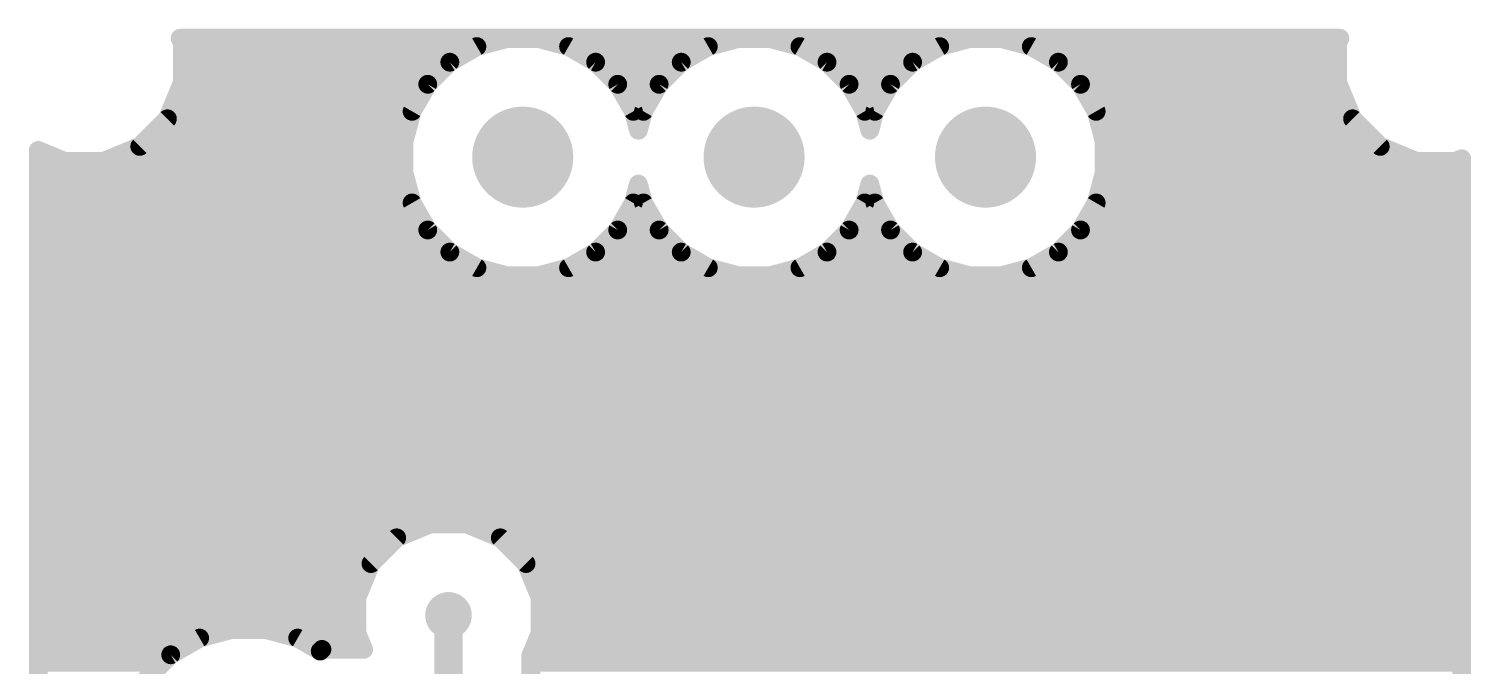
# Model space of a CAD drawing. Extents: x 0 to 141, y 0 to 150.
# Drawn here: x 55.7 to 86.87, y 50.72 to 64.5 of the extents above; entities that cross this region are included whole.
import ezdxf

# ---------------------------------------------------------------- set-up
doc = ezdxf.new("R2010")
doc.units = 0
for name, color, linetype in [('16', 175, 'CONTINUOUS'), ('17', 82, 'CONTINUOUS'), ('18', 82, 'CONTINUOUS')]:
    doc.layers.add(name, color=color, linetype=linetype)

# ---------------------------------------------------------------- blocks, each defined once
blk = doc.blocks.new('ROUNDP')
at = {"const_width": 0.5}
blk.add_lwpolyline([(0, -0.25, 1), (0, 0.25, 1), (0, -0.25)], format="xyb", dxfattribs=at)
blk = doc.blocks.new('ROUNDV')
at = {"const_width": 0.5}
blk.add_lwpolyline([(0, -0.25, 1), (0, 0.25, 1), (0, -0.25)], format="xyb", dxfattribs=at)

msp = doc.modelspace()

# ---------------------------------------------------------------- linework, layer by layer
at = {"layer": '16'}
for points, const_width in [([(59.0192, 64.1763), (58.971, 64.2928)], 0.4064), ([(58.971, 64.2928), (84.031, 64.2928)], 0.4064), ([(59.0048, 64.2112), (65.7519, 64.2112)], 0.4064), ([(59.0192, 63.3317), (59.0192, 64.1763)], 0.4064), ([(65.3838, 64.1126), (64.7988, 63.7748)], 0.4064), ([(66.0363, 64.2874), (65.3838, 64.1126)], 0.4064), ([(66.7117, 64.2874), (66.0363, 64.2874)], 0.4064), ([(67.3642, 64.1126), (66.7117, 64.2874)], 0.4064), ([(66.9961, 64.2112), (70.7519, 64.2112)], 0.4064), ([(67.9492, 63.7748), (67.3642, 64.1126)], 0.4064), ([(70.3838, 64.1126), (69.7988, 63.7748)], 0.4064), ([(71.0363, 64.2874), (70.3838, 64.1126)], 0.4064), ([(71.7117, 64.2874), (71.0363, 64.2874)], 0.4064), ([(72.3642, 64.1126), (71.7117, 64.2874)], 0.4064), ([(71.9961, 64.2112), (75.7519, 64.2112)], 0.4064), ([(72.9492, 63.7748), (72.3642, 64.1126)], 0.4064), ([(75.3838, 64.1126), (74.7988, 63.7748)], 0.4064), ([(76.0363, 64.2874), (75.3838, 64.1126)], 0.4064), ([(76.7117, 64.2874), (76.0363, 64.2874)], 0.4064), ([(77.3642, 64.1126), (76.7117, 64.2874)], 0.4064), ([(76.9961, 64.2112), (83.9972, 64.2112)], 0.4064), ([(77.9492, 63.7748), (77.3642, 64.1126)], 0.4064), ([(84.031, 64.2928), (83.9828, 64.1763)], 0.4064), ([(83.9828, 64.1763), (83.9828, 63.3317)], 0.4064), ([(59.0192, 63.8048), (64.8507, 63.8048)], 0.4064), ([(64.7988, 63.7748), (64.3212, 63.2972)], 0.4064), ([(67.8973, 63.8048), (69.8507, 63.8048)], 0.4064), ([(68.4268, 63.2972), (67.9492, 63.7748)], 0.4064), ([(69.7988, 63.7748), (69.3212, 63.2972)], 0.4064), ([(72.8973, 63.8048), (74.8507, 63.8048)], 0.4064), ([(73.4268, 63.2972), (72.9492, 63.7748)], 0.4064), ([(74.7988, 63.7748), (74.3212, 63.2972)], 0.4064), ([(77.8973, 63.8048), (83.9828, 63.8048)], 0.4064), ([(78.4268, 63.2972), (77.9492, 63.7748)], 0.4064), ([(59.0192, 63.3984), (64.4224, 63.3984)], 0.4064), ([(68.3256, 63.3984), (69.4224, 63.3984)], 0.4064), ([(73.3256, 63.3984), (74.4224, 63.3984)], 0.4064), ([(78.3256, 63.3984), (83.9828, 63.3984)], 0.4064), ([(58.696, 62.5513), (59.0192, 63.3317)], 0.4064), ([(64.3212, 63.2972), (63.9834, 62.7122)], 0.4064), ([(68.7646, 62.7122), (68.4268, 63.2972)], 0.4064), ([(69.3212, 63.2972), (68.9834, 62.7122)], 0.4064), ([(73.7646, 62.7122), (73.4268, 63.2972)], 0.4064), ([(74.3212, 63.2972), (73.9834, 62.7122)], 0.4064), ([(78.7646, 62.7122), (78.4268, 63.2972)], 0.4064), ([(83.9828, 63.3317), (84.306, 62.5513)], 0.4064), ([(58.8785, 62.992), (64.145, 62.992)], 0.4064), ([(68.603, 62.992), (69.145, 62.992)], 0.4064), ([(73.603, 62.992), (74.145, 62.992)], 0.4064), ([(78.603, 62.992), (84.1235, 62.992)], 0.4064), ([(58.0987, 61.954), (58.696, 62.5513)], 0.4064), ([(58.7102, 62.5856), (63.9495, 62.5856)], 0.4064), ([(63.9834, 62.7122), (63.8086, 62.0597)], 0.4064), ([(68.874, 62.3038), (68.7646, 62.7122)], 0.4064), ([(68.7985, 62.5856), (68.9495, 62.5856)], 0.4064), ([(68.9834, 62.7122), (68.874, 62.3038)], 0.4064), ([(73.874, 62.3038), (73.7646, 62.7122)], 0.4064), ([(73.7985, 62.5856), (73.9495, 62.5856)], 0.4064), ([(73.9834, 62.7122), (73.874, 62.3038)], 0.4064), ([(78.9394, 62.0597), (78.7646, 62.7122)], 0.4064), ([(78.7985, 62.5856), (84.2918, 62.5856)], 0.4064), ([(84.306, 62.5513), (84.9033, 61.954)], 0.4064), ([(58.3239, 62.1792), (63.8406, 62.1792)], 0.4064), ([(78.9074, 62.1792), (84.6781, 62.1792)], 0.4064), ([(55.9052, 26.3002), (55.9052, 61.8663)], 0.4064), ([(55.9052, 61.8663), (56.4737, 61.6308)], 0.4064), ([(57.3183, 61.6308), (58.0987, 61.954)], 0.4064), ([(63.8086, 62.0597), (63.8086, 61.3843)], 0.4064), ([(78.9394, 61.3843), (78.9394, 62.0597)], 0.4064), ([(84.9033, 61.954), (85.6837, 61.6308)], 0.4064), ([(55.9052, 61.7728), (56.1308, 61.7728)], 0.4064), ([(56.4737, 61.6308), (57.3183, 61.6308)], 0.4064), ([(57.6611, 61.7728), (63.8086, 61.7728)], 0.4064), ([(78.9394, 61.7728), (85.3408, 61.7728)], 0.4064), ([(85.6837, 61.6308), (86.5283, 61.6308)], 0.4064), ([(86.5283, 61.6308), (86.6648, 61.6873)], 0.4064), ([(86.6648, 61.6873), (86.6648, 18.7255)], 0.4064), ([(55.9052, 61.3664), (63.8134, 61.3664)], 0.4064), ([(63.8086, 61.3843), (63.9834, 60.7318)], 0.4064), ([(78.7646, 60.7318), (78.9394, 61.3843)], 0.4064), ([(78.9346, 61.3664), (86.6648, 61.3664)], 0.4064), ([(55.9052, 60.96), (63.9223, 60.96)], 0.4064), ([(68.7646, 60.7318), (68.874, 61.1402)], 0.4064), ([(68.8257, 60.96), (68.9223, 60.96)], 0.4064), ([(68.874, 61.1402), (68.9834, 60.7318)], 0.4064), ([(73.7646, 60.7318), (73.874, 61.1402)], 0.4064), ([(73.8257, 60.96), (73.9223, 60.96)], 0.4064), ([(73.874, 61.1402), (73.9834, 60.7318)], 0.4064), ([(78.8257, 60.96), (86.6648, 60.96)], 0.4064), ([(63.9834, 60.7318), (64.3212, 60.1468)], 0.4064), ([(68.4268, 60.1468), (68.7646, 60.7318)], 0.4064), ([(68.9834, 60.7318), (69.3212, 60.1468)], 0.4064), ([(73.4268, 60.1468), (73.7646, 60.7318)], 0.4064), ([(73.9834, 60.7318), (74.3212, 60.1468)], 0.4064), ([(78.4268, 60.1468), (78.7646, 60.7318)], 0.4064), ([(55.9052, 60.5536), (64.0863, 60.5536)], 0.4064), ([(68.6617, 60.5536), (69.0863, 60.5536)], 0.4064), ([(73.6617, 60.5536), (74.0863, 60.5536)], 0.4064), ([(78.6617, 60.5536), (86.6648, 60.5536)], 0.4064), ([(55.9052, 60.1472), (64.3209, 60.1472)], 0.4064), ([(64.3212, 60.1468), (64.7988, 59.6692)], 0.4064), ([(67.9492, 59.6692), (68.4268, 60.1468)], 0.4064), ([(68.4271, 60.1472), (69.3209, 60.1472)], 0.4064), ([(69.3212, 60.1468), (69.7988, 59.6692)], 0.4064), ([(72.9492, 59.6692), (73.4268, 60.1468)], 0.4064), ([(73.4271, 60.1472), (74.3209, 60.1472)], 0.4064), ([(74.3212, 60.1468), (74.7988, 59.6692)], 0.4064), ([(77.9492, 59.6692), (78.4268, 60.1468)], 0.4064), ([(78.4271, 60.1472), (86.6648, 60.1472)], 0.4064), ([(55.9052, 59.7408), (64.7272, 59.7408)], 0.4064), ([(64.7988, 59.6692), (65.3838, 59.3314)], 0.4064), ([(67.3642, 59.3314), (67.9492, 59.6692)], 0.4064), ([(68.0208, 59.7408), (69.7272, 59.7408)], 0.4064), ([(69.7988, 59.6692), (70.3838, 59.3314)], 0.4064), ([(72.3642, 59.3314), (72.9492, 59.6692)], 0.4064), ([(73.0208, 59.7408), (74.7272, 59.7408)], 0.4064), ([(74.7988, 59.6692), (75.3838, 59.3314)], 0.4064), ([(77.3642, 59.3314), (77.9492, 59.6692)], 0.4064), ([(78.0208, 59.7408), (86.6648, 59.7408)], 0.4064), ([(55.9052, 59.3344), (65.3786, 59.3344)], 0.4064), ([(65.3838, 59.3314), (66.0363, 59.1566)], 0.4064), ([(66.7117, 59.1566), (67.3642, 59.3314)], 0.4064), ([(67.3694, 59.3344), (70.3786, 59.3344)], 0.4064), ([(70.3838, 59.3314), (71.0363, 59.1566)], 0.4064), ([(71.7117, 59.1566), (72.3642, 59.3314)], 0.4064), ([(72.3694, 59.3344), (75.3786, 59.3344)], 0.4064), ([(75.3838, 59.3314), (76.0363, 59.1566)], 0.4064), ([(76.7117, 59.1566), (77.3642, 59.3314)], 0.4064), ([(77.3694, 59.3344), (86.6648, 59.3344)], 0.4064), ([(66.0363, 59.1566), (66.7117, 59.1566)], 0.4064), ([(71.0363, 59.1566), (71.7117, 59.1566)], 0.4064), ([(76.0363, 59.1566), (76.7117, 59.1566)], 0.4064), ([(55.9052, 58.928), (86.6648, 58.928)], 0.4064), ([(55.9052, 58.5216), (86.6648, 58.5216)], 0.4064), ([(55.9052, 58.1152), (86.6648, 58.1152)], 0.4064), ([(55.9052, 57.7088), (86.6648, 57.7088)], 0.4064), ([(55.9052, 57.3024), (86.6648, 57.3024)], 0.4064), ([(55.9052, 56.896), (86.6648, 56.896)], 0.4064), ([(55.9052, 56.4896), (86.6648, 56.4896)], 0.4064), ([(55.9052, 56.0832), (86.6648, 56.0832)], 0.4064), ([(55.9052, 55.6768), (86.6648, 55.6768)], 0.4064), ([(55.9052, 55.2704), (86.6648, 55.2704)], 0.4064), ([(55.9052, 54.864), (86.6648, 54.864)], 0.4064), ([(55.9052, 54.4576), (86.6648, 54.4576)], 0.4064), ([(55.9052, 54.0512), (86.6648, 54.0512)], 0.4064), ([(64.3769, 53.7924), (63.6505, 53.4915)], 0.4064), ([(65.1631, 53.7924), (64.3769, 53.7924)], 0.4064), ([(65.8895, 53.4915), (65.1631, 53.7924)], 0.4064), ([(55.9052, 53.6448), (64.0205, 53.6448)], 0.4064), ([(63.6505, 53.4915), (63.0945, 52.9355)], 0.4064), ([(65.5195, 53.6448), (86.6648, 53.6448)], 0.4064), ([(66.4455, 52.9355), (65.8895, 53.4915)], 0.4064), ([(55.9052, 53.2384), (63.3974, 53.2384)], 0.4064), ([(66.1426, 53.2384), (86.6648, 53.2384)], 0.4064), ([(55.9052, 52.832), (63.0516, 52.832)], 0.4064), ([(63.0945, 52.9355), (62.7936, 52.2091)], 0.4064), ([(66.7464, 52.2091), (66.4455, 52.9355)], 0.4064), ([(66.4884, 52.832), (86.6648, 52.832)], 0.4064), ([(55.9052, 52.4256), (62.8833, 52.4256)], 0.4064), ([(62.7936, 52.2091), (62.7936, 51.4229)], 0.4064), ([(66.6567, 52.4256), (86.6648, 52.4256)], 0.4064), ([(66.7464, 51.4229), (66.7464, 52.2091)], 0.4064), ([(55.9052, 52.0192), (62.7936, 52.0192)], 0.4064), ([(64.77, 45.72), (64.77, 51.816)], 0.6096), ([(66.7464, 52.0192), (86.6648, 52.0192)], 0.4064), ([(55.9052, 51.6128), (62.7936, 51.6128)], 0.4064), ([(66.7464, 51.6128), (86.6648, 51.6128)], 0.4064), ([(59.3932, 51.3243), (58.7676, 50.9631)], 0.4064), ([(60.0908, 51.5112), (59.3932, 51.3243)], 0.4064), ([(60.8132, 51.5112), (60.0908, 51.5112)], 0.4064), ([(61.5108, 51.3243), (60.8132, 51.5112)], 0.4064), ([(61.9981, 51.0429), (61.5108, 51.3243)], 0.4064), ([(62.7936, 51.4229), (62.9359, 51.0794)], 0.4064), ([(66.548, 50.9439), (66.7464, 51.4229)], 0.4064), ([(55.9052, 51.2064), (59.189, 51.2064)], 0.4064), ([(58.7676, 50.9631), (56.7329, 48.9284)], 0.4064), ([(61.715, 51.2064), (62.8833, 51.2064)], 0.4064), ([(62.0346, 51.0794), (61.9981, 51.0429)], 0.4064), ([(62.9359, 51.0794), (62.0346, 51.0794)], 0.4064), ([(66.548, 46.5921), (66.548, 50.9439)], 0.4064), ([(66.6567, 51.2064), (86.6648, 51.2064)], 0.4064), ([(55.9052, 50.8), (58.6045, 50.8)], 0.4064), ([(66.548, 50.8), (86.6648, 50.8)], 0.4064)]:
    msp.add_lwpolyline(points, dxfattribs=dict(at, const_width=const_width))
for points, const_width in [([(59.0648, 64.3317, 1), (58.8771, 64.2539)], 0.2032), ([(58.971, 64.3944, 1), (58.971, 64.1912)], 0.2032), ([(59.0048, 64.3128, 1), (59.0048, 64.1096)], 0.2032), ([(59.1208, 64.1763, 1), (58.9176, 64.1763)], 0.2032), ([(58.9253, 64.1375, 1), (59.1131, 64.2152)], 0.2032), ([(65.3575, 64.2107, 1), (65.4101, 64.0144)], 0.2032), ([(65.4346, 64.0246, 1), (65.333, 64.2006)], 0.2032), ([(65.7519, 64.1096, 1), (65.7519, 64.3128)], 0.2032), ([(66.0363, 64.389, 1), (66.0363, 64.1858)], 0.2032), ([(66.0626, 64.1893, 1), (66.01, 64.3855)], 0.2032), ([(66.738, 64.3855, 1), (66.6854, 64.1893)], 0.2032), ([(66.7117, 64.1858, 1), (66.7117, 64.389)], 0.2032), ([(66.9961, 64.3128, 1), (66.9961, 64.1096)], 0.2032), ([(67.415, 64.2006, 1), (67.3134, 64.0246)], 0.2032), ([(67.3379, 64.0144, 1), (67.3905, 64.2107)], 0.2032), ([(70.3575, 64.2107, 1), (70.4101, 64.0144)], 0.2032), ([(70.4346, 64.0246, 1), (70.333, 64.2006)], 0.2032), ([(70.7519, 64.1096, 1), (70.7519, 64.3128)], 0.2032), ([(71.0363, 64.389, 1), (71.0363, 64.1858)], 0.2032), ([(71.0626, 64.1893, 1), (71.01, 64.3855)], 0.2032), ([(71.738, 64.3855, 1), (71.6854, 64.1893)], 0.2032), ([(71.7117, 64.1858, 1), (71.7117, 64.389)], 0.2032), ([(71.9961, 64.3128, 1), (71.9961, 64.1096)], 0.2032), ([(72.415, 64.2006, 1), (72.3134, 64.0246)], 0.2032), ([(72.3379, 64.0144, 1), (72.3905, 64.2107)], 0.2032), ([(75.3575, 64.2107, 1), (75.4101, 64.0144)], 0.2032), ([(75.4346, 64.0246, 1), (75.333, 64.2006)], 0.2032), ([(75.7519, 64.1096, 1), (75.7519, 64.3128)], 0.2032), ([(76.0363, 64.389, 1), (76.0363, 64.1858)], 0.2032), ([(76.0626, 64.1893, 1), (76.01, 64.3855)], 0.2032), ([(76.738, 64.3855, 1), (76.6854, 64.1893)], 0.2032), ([(76.7117, 64.1858, 1), (76.7117, 64.389)], 0.2032), ([(76.9961, 64.3128, 1), (76.9961, 64.1096)], 0.2032), ([(77.415, 64.2006, 1), (77.3134, 64.0246)], 0.2032), ([(77.3379, 64.0144, 1), (77.3905, 64.2107)], 0.2032), ([(84.0844, 64.1763, 1), (83.8812, 64.1763)], 0.2032), ([(83.8889, 64.2152, 1), (84.0767, 64.1375)], 0.2032), ([(84.1249, 64.2539, 1), (83.9372, 64.3317)], 0.2032), ([(83.9972, 64.1096, 1), (83.9972, 64.3128)], 0.2032), ([(84.031, 64.1912, 1), (84.031, 64.3944)], 0.2032), ([(59.0192, 63.9064, 1), (59.0192, 63.7032)], 0.2032), ([(64.748, 63.8628, 1), (64.8496, 63.6868)], 0.2032), ([(64.8706, 63.703, 1), (64.727, 63.8467)], 0.2032), ([(64.8507, 63.7032, 1), (64.8507, 63.9064)], 0.2032), ([(67.8973, 63.9064, 1), (67.8973, 63.7032)], 0.2032), ([(68.021, 63.8467, 1), (67.8773, 63.703)], 0.2032), ([(67.8984, 63.6868, 1), (68, 63.8628)], 0.2032), ([(69.748, 63.8628, 1), (69.8496, 63.6868)], 0.2032), ([(69.8706, 63.703, 1), (69.727, 63.8467)], 0.2032), ([(69.8507, 63.7032, 1), (69.8507, 63.9064)], 0.2032), ([(72.8973, 63.9064, 1), (72.8973, 63.7032)], 0.2032), ([(73.021, 63.8467, 1), (72.8773, 63.703)], 0.2032), ([(72.8984, 63.6868, 1), (73, 63.8628)], 0.2032), ([(74.748, 63.8628, 1), (74.8496, 63.6868)], 0.2032), ([(74.8706, 63.703, 1), (74.727, 63.8467)], 0.2032), ([(74.8507, 63.7032, 1), (74.8507, 63.9064)], 0.2032), ([(77.8973, 63.9064, 1), (77.8973, 63.7032)], 0.2032), ([(78.021, 63.8467, 1), (77.8773, 63.703)], 0.2032), ([(77.8984, 63.6868, 1), (78, 63.8628)], 0.2032), ([(83.9828, 63.7032, 1), (83.9828, 63.9064)], 0.2032), ([(59.0192, 63.5, 1), (59.0192, 63.2968)], 0.2032), ([(64.4224, 63.2968, 1), (64.4224, 63.5)], 0.2032), ([(68.3256, 63.5, 1), (68.3256, 63.2968)], 0.2032), ([(69.4224, 63.2968, 1), (69.4224, 63.5)], 0.2032), ([(73.3256, 63.5, 1), (73.3256, 63.2968)], 0.2032), ([(74.4224, 63.2968, 1), (74.4224, 63.5)], 0.2032), ([(78.3256, 63.5, 1), (78.3256, 63.2968)], 0.2032), ([(83.9828, 63.2968, 1), (83.9828, 63.5)], 0.2032), ([(58.9176, 63.3317, 1), (59.1208, 63.3317)], 0.2032), ([(59.1131, 63.2928, 1), (58.9253, 63.3705)], 0.2032), ([(64.2493, 63.369, 1), (64.393, 63.2253)], 0.2032), ([(64.4092, 63.2464, 1), (64.2332, 63.348)], 0.2032), ([(68.5148, 63.348, 1), (68.3388, 63.2464)], 0.2032), ([(68.355, 63.2253, 1), (68.4987, 63.369)], 0.2032), ([(69.2493, 63.369, 1), (69.393, 63.2253)], 0.2032), ([(69.4092, 63.2464, 1), (69.2332, 63.348)], 0.2032), ([(73.5148, 63.348, 1), (73.3388, 63.2464)], 0.2032), ([(73.355, 63.2253, 1), (73.4987, 63.369)], 0.2032), ([(74.2493, 63.369, 1), (74.393, 63.2253)], 0.2032), ([(74.4092, 63.2464, 1), (74.2332, 63.348)], 0.2032), ([(78.5148, 63.348, 1), (78.3388, 63.2464)], 0.2032), ([(78.355, 63.2253, 1), (78.4987, 63.369)], 0.2032), ([(84.0767, 63.3705, 1), (83.8889, 63.2928)], 0.2032), ([(83.8812, 63.3317, 1), (84.0844, 63.3317)], 0.2032), ([(58.8785, 63.0936, 1), (58.8785, 62.8904)], 0.2032), ([(64.145, 62.8904, 1), (64.145, 63.0936)], 0.2032), ([(68.603, 63.0936, 1), (68.603, 62.8904)], 0.2032), ([(69.145, 62.8904, 1), (69.145, 63.0936)], 0.2032), ([(73.603, 63.0936, 1), (73.603, 62.8904)], 0.2032), ([(74.145, 62.8904, 1), (74.145, 63.0936)], 0.2032), ([(78.603, 63.0936, 1), (78.603, 62.8904)], 0.2032), ([(84.1235, 62.8904, 1), (84.1235, 63.0936)], 0.2032), ([(58.6021, 62.5902, 1), (58.7898, 62.5124)], 0.2032), ([(58.7102, 62.6872, 1), (58.7102, 62.484)], 0.2032), ([(58.7678, 62.4795, 1), (58.6241, 62.6231)], 0.2032), ([(63.8954, 62.763, 1), (64.0714, 62.6614)], 0.2032), ([(64.0816, 62.6859, 1), (63.8853, 62.7385)], 0.2032), ([(63.9495, 62.484, 1), (63.9495, 62.6872)], 0.2032), ([(68.8627, 62.7385, 1), (68.6664, 62.6859)], 0.2032), ([(68.6766, 62.6614, 1), (68.8526, 62.763)], 0.2032), ([(68.7985, 62.6872, 1), (68.7985, 62.484)], 0.2032), ([(68.8954, 62.763, 1), (69.0714, 62.6614)], 0.2032), ([(69.0816, 62.6859, 1), (68.8853, 62.7385)], 0.2032), ([(68.9495, 62.484, 1), (68.9495, 62.6872)], 0.2032), ([(73.8627, 62.7385, 1), (73.6664, 62.6859)], 0.2032), ([(73.6766, 62.6614, 1), (73.8526, 62.763)], 0.2032), ([(73.7985, 62.6872, 1), (73.7985, 62.484)], 0.2032), ([(73.8954, 62.763, 1), (74.0714, 62.6614)], 0.2032), ([(74.0816, 62.6859, 1), (73.8853, 62.7385)], 0.2032), ([(73.9495, 62.484, 1), (73.9495, 62.6872)], 0.2032), ([(78.8627, 62.7385, 1), (78.6664, 62.6859)], 0.2032), ([(78.6766, 62.6614, 1), (78.8526, 62.763)], 0.2032), ([(78.7985, 62.6872, 1), (78.7985, 62.484)], 0.2032), ([(84.3779, 62.6231, 1), (84.2342, 62.4795)], 0.2032), ([(84.2122, 62.5124, 1), (84.3999, 62.5902)], 0.2032), ([(84.2918, 62.484, 1), (84.2918, 62.6872)], 0.2032), ([(58.3239, 62.2808, 1), (58.3239, 62.0776)], 0.2032), ([(63.8406, 62.0776, 1), (63.8406, 62.2808)], 0.2032), ([(68.7759, 62.3301, 1), (68.9721, 62.2775)], 0.2032), ([(68.7759, 62.2775, 1), (68.9721, 62.3301)], 0.2032), ([(73.7759, 62.3301, 1), (73.9721, 62.2775)], 0.2032), ([(73.7759, 62.2775, 1), (73.9721, 62.3301)], 0.2032), ([(78.9074, 62.2808, 1), (78.9074, 62.0776)], 0.2032), ([(84.6781, 62.0776, 1), (84.6781, 62.2808)], 0.2032), ([(56.0068, 61.8663, 1), (55.8036, 61.8663)], 0.2032), ([(55.9441, 61.9601, 1), (55.8663, 61.7724)], 0.2032), ([(58.0269, 62.0259, 1), (58.1705, 61.8822)], 0.2032), ([(58.1376, 61.8602, 1), (58.0598, 62.0479)], 0.2032), ([(63.9102, 62.0597, 1), (63.707, 62.0597)], 0.2032), ([(63.7105, 62.086, 1), (63.9067, 62.0334)], 0.2032), ([(79.041, 62.0597, 1), (78.8378, 62.0597)], 0.2032), ([(78.8413, 62.0334, 1), (79.0375, 62.086)], 0.2032), ([(84.9422, 62.0479, 1), (84.8644, 61.8602)], 0.2032), ([(84.8315, 61.8822, 1), (84.9751, 62.0259)], 0.2032), ([(55.9052, 61.8744, 1), (55.9052, 61.6712)], 0.2032), ([(56.1308, 61.6712, 1), (56.1308, 61.8744)], 0.2032), ([(56.4737, 61.7324, 1), (56.4737, 61.5292)], 0.2032), ([(56.4348, 61.5369, 1), (56.5125, 61.7247)], 0.2032), ([(57.2795, 61.7247, 1), (57.3572, 61.5369)], 0.2032), ([(57.3183, 61.5292, 1), (57.3183, 61.7324)], 0.2032), ([(57.6611, 61.8744, 1), (57.6611, 61.6712)], 0.2032), ([(63.8086, 61.6712, 1), (63.8086, 61.8744)], 0.2032), ([(78.9394, 61.8744, 1), (78.9394, 61.6712)], 0.2032), ([(85.3408, 61.6712, 1), (85.3408, 61.8744)], 0.2032), ([(85.6837, 61.7324, 1), (85.6837, 61.5292)], 0.2032), ([(85.6448, 61.5369, 1), (85.7225, 61.7247)], 0.2032), ([(86.4895, 61.7247, 1), (86.5672, 61.5369)], 0.2032), ([(86.5283, 61.5292, 1), (86.5283, 61.7324)], 0.2032), ([(86.7664, 61.6873, 1), (86.5632, 61.6873)], 0.2032), ([(86.7037, 61.5935, 1), (86.6259, 61.7812)], 0.2032), ([(55.9052, 61.468, 1), (55.9052, 61.2648)], 0.2032), ([(63.9067, 61.4106, 1), (63.7105, 61.358)], 0.2032), ([(63.707, 61.3843, 1), (63.9102, 61.3843)], 0.2032), ([(63.8134, 61.2648, 1), (63.8134, 61.468)], 0.2032), ([(78.9346, 61.468, 1), (78.9346, 61.2648)], 0.2032), ([(78.8378, 61.3843, 1), (79.041, 61.3843)], 0.2032), ([(79.0375, 61.358, 1), (78.8413, 61.4106)], 0.2032), ([(86.6648, 61.2648, 1), (86.6648, 61.468)], 0.2032), ([(55.9052, 61.0616, 1), (55.9052, 60.8584)], 0.2032), ([(63.9223, 60.8584, 1), (63.9223, 61.0616)], 0.2032), ([(68.8257, 61.0616, 1), (68.8257, 60.8584)], 0.2032), ([(68.9721, 61.1665, 1), (68.7759, 61.1139)], 0.2032), ([(68.9721, 61.1139, 1), (68.7759, 61.1665)], 0.2032), ([(68.9223, 60.8584, 1), (68.9223, 61.0616)], 0.2032), ([(73.8257, 61.0616, 1), (73.8257, 60.8584)], 0.2032), ([(73.9721, 61.1665, 1), (73.7759, 61.1139)], 0.2032), ([(73.9721, 61.1139, 1), (73.7759, 61.1665)], 0.2032), ([(73.9223, 60.8584, 1), (73.9223, 61.0616)], 0.2032), ([(78.8257, 61.0616, 1), (78.8257, 60.8584)], 0.2032), ([(86.6648, 60.8584, 1), (86.6648, 61.0616)], 0.2032), ([(64.0714, 60.7826, 1), (63.8954, 60.681)], 0.2032), ([(63.8853, 60.7055, 1), (64.0816, 60.7581)], 0.2032), ([(68.6664, 60.7581, 1), (68.8627, 60.7055)], 0.2032), ([(68.8526, 60.681, 1), (68.6766, 60.7826)], 0.2032), ([(69.0714, 60.7826, 1), (68.8954, 60.681)], 0.2032), ([(68.8853, 60.7055, 1), (69.0816, 60.7581)], 0.2032), ([(73.6664, 60.7581, 1), (73.8627, 60.7055)], 0.2032), ([(73.8526, 60.681, 1), (73.6766, 60.7826)], 0.2032), ([(74.0714, 60.7826, 1), (73.8954, 60.681)], 0.2032), ([(73.8853, 60.7055, 1), (74.0816, 60.7581)], 0.2032), ([(78.6664, 60.7581, 1), (78.8627, 60.7055)], 0.2032), ([(78.8526, 60.681, 1), (78.6766, 60.7826)], 0.2032), ([(55.9052, 60.6552, 1), (55.9052, 60.452)], 0.2032), ([(64.0863, 60.452, 1), (64.0863, 60.6552)], 0.2032), ([(68.6617, 60.6552, 1), (68.6617, 60.452)], 0.2032), ([(69.0863, 60.452, 1), (69.0863, 60.6552)], 0.2032), ([(73.6617, 60.6552, 1), (73.6617, 60.452)], 0.2032), ([(74.0863, 60.452, 1), (74.0863, 60.6552)], 0.2032), ([(78.6617, 60.6552, 1), (78.6617, 60.452)], 0.2032), ([(86.6648, 60.452, 1), (86.6648, 60.6552)], 0.2032), ([(55.9052, 60.2488, 1), (55.9052, 60.0456)], 0.2032), ([(64.393, 60.2186, 1), (64.2493, 60.075)], 0.2032), ([(64.2332, 60.096, 1), (64.4092, 60.1976)], 0.2032), ([(64.3209, 60.0456, 1), (64.3209, 60.2488)], 0.2032), ([(68.3388, 60.1976, 1), (68.5148, 60.096)], 0.2032), ([(68.4271, 60.2488, 1), (68.4271, 60.0456)], 0.2032), ([(68.4987, 60.075, 1), (68.355, 60.2186)], 0.2032), ([(69.393, 60.2186, 1), (69.2493, 60.075)], 0.2032), ([(69.2332, 60.096, 1), (69.4092, 60.1976)], 0.2032), ([(69.3209, 60.0456, 1), (69.3209, 60.2488)], 0.2032), ([(73.3388, 60.1976, 1), (73.5148, 60.096)], 0.2032), ([(73.4271, 60.2488, 1), (73.4271, 60.0456)], 0.2032), ([(73.4987, 60.075, 1), (73.355, 60.2186)], 0.2032), ([(74.393, 60.2186, 1), (74.2493, 60.075)], 0.2032), ([(74.2332, 60.096, 1), (74.4092, 60.1976)], 0.2032), ([(74.3209, 60.0456, 1), (74.3209, 60.2488)], 0.2032), ([(78.3388, 60.1976, 1), (78.5148, 60.096)], 0.2032), ([(78.4271, 60.2488, 1), (78.4271, 60.0456)], 0.2032), ([(78.4987, 60.075, 1), (78.355, 60.2186)], 0.2032), ([(86.6648, 60.0456, 1), (86.6648, 60.2488)], 0.2032), ([(55.9052, 59.8424, 1), (55.9052, 59.6392)], 0.2032), ([(64.8496, 59.7572, 1), (64.748, 59.5812)], 0.2032), ([(64.727, 59.5973, 1), (64.8706, 59.741)], 0.2032), ([(64.7272, 59.6392, 1), (64.7272, 59.8424)], 0.2032), ([(67.8773, 59.741, 1), (68.021, 59.5973)], 0.2032), ([(68, 59.5812, 1), (67.8984, 59.7572)], 0.2032), ([(68.0208, 59.8424, 1), (68.0208, 59.6392)], 0.2032), ([(69.8496, 59.7572, 1), (69.748, 59.5812)], 0.2032), ([(69.727, 59.5973, 1), (69.8706, 59.741)], 0.2032), ([(69.7272, 59.6392, 1), (69.7272, 59.8424)], 0.2032), ([(72.8773, 59.741, 1), (73.021, 59.5973)], 0.2032), ([(73, 59.5812, 1), (72.8984, 59.7572)], 0.2032), ([(73.0208, 59.8424, 1), (73.0208, 59.6392)], 0.2032), ([(74.8496, 59.7572, 1), (74.748, 59.5812)], 0.2032), ([(74.727, 59.5973, 1), (74.8706, 59.741)], 0.2032), ([(74.7272, 59.6392, 1), (74.7272, 59.8424)], 0.2032), ([(77.8773, 59.741, 1), (78.021, 59.5973)], 0.2032), ([(78, 59.5812, 1), (77.8984, 59.7572)], 0.2032), ([(78.0208, 59.8424, 1), (78.0208, 59.6392)], 0.2032), ([(86.6648, 59.6392, 1), (86.6648, 59.8424)], 0.2032), ([(55.9052, 59.436, 1), (55.9052, 59.2328)], 0.2032), ([(65.4101, 59.4296, 1), (65.3575, 59.2333)], 0.2032), ([(65.3786, 59.2328, 1), (65.3786, 59.436)], 0.2032), ([(67.3694, 59.436, 1), (67.3694, 59.2328)], 0.2032), ([(67.3905, 59.2333, 1), (67.3379, 59.4296)], 0.2032), ([(70.4101, 59.4296, 1), (70.3575, 59.2333)], 0.2032), ([(70.3786, 59.2328, 1), (70.3786, 59.436)], 0.2032), ([(72.3694, 59.436, 1), (72.3694, 59.2328)], 0.2032), ([(72.3905, 59.2333, 1), (72.3379, 59.4296)], 0.2032), ([(75.4101, 59.4296, 1), (75.3575, 59.2333)], 0.2032), ([(75.3786, 59.2328, 1), (75.3786, 59.436)], 0.2032), ([(77.3694, 59.436, 1), (77.3694, 59.2328)], 0.2032), ([(77.3905, 59.2333, 1), (77.3379, 59.4296)], 0.2032), ([(86.6648, 59.2328, 1), (86.6648, 59.436)], 0.2032), ([(65.333, 59.2434, 1), (65.4346, 59.4194)], 0.2032), ([(66.0363, 59.2582, 1), (66.0363, 59.055)], 0.2032), ([(66.01, 59.0585, 1), (66.0626, 59.2547)], 0.2032), ([(66.6854, 59.2547, 1), (66.738, 59.0585)], 0.2032), ([(66.7117, 59.055, 1), (66.7117, 59.2582)], 0.2032), ([(67.3134, 59.4194, 1), (67.415, 59.2434)], 0.2032), ([(70.333, 59.2434, 1), (70.4346, 59.4194)], 0.2032), ([(71.0363, 59.2582, 1), (71.0363, 59.055)], 0.2032), ([(71.01, 59.0585, 1), (71.0626, 59.2547)], 0.2032), ([(71.6854, 59.2547, 1), (71.738, 59.0585)], 0.2032), ([(71.7117, 59.055, 1), (71.7117, 59.2582)], 0.2032), ([(72.3134, 59.4194, 1), (72.415, 59.2434)], 0.2032), ([(75.333, 59.2434, 1), (75.4346, 59.4194)], 0.2032), ([(76.0363, 59.2582, 1), (76.0363, 59.055)], 0.2032), ([(76.01, 59.0585, 1), (76.0626, 59.2547)], 0.2032), ([(76.6854, 59.2547, 1), (76.738, 59.0585)], 0.2032), ([(76.7117, 59.055, 1), (76.7117, 59.2582)], 0.2032), ([(77.3134, 59.4194, 1), (77.415, 59.2434)], 0.2032), ([(55.9052, 59.0296, 1), (55.9052, 58.8264)], 0.2032), ([(86.6648, 58.8264, 1), (86.6648, 59.0296)], 0.2032), ([(55.9052, 58.6232, 1), (55.9052, 58.42)], 0.2032), ([(86.6648, 58.42, 1), (86.6648, 58.6232)], 0.2032), ([(55.9052, 58.2168, 1), (55.9052, 58.0136)], 0.2032), ([(86.6648, 58.0136, 1), (86.6648, 58.2168)], 0.2032), ([(55.9052, 57.8104, 1), (55.9052, 57.6072)], 0.2032), ([(86.6648, 57.6072, 1), (86.6648, 57.8104)], 0.2032), ([(55.9052, 57.404, 1), (55.9052, 57.2008)], 0.2032), ([(86.6648, 57.2008, 1), (86.6648, 57.404)], 0.2032), ([(55.9052, 56.9976, 1), (55.9052, 56.7944)], 0.2032), ([(86.6648, 56.7944, 1), (86.6648, 56.9976)], 0.2032), ([(55.9052, 56.5912, 1), (55.9052, 56.388)], 0.2032), ([(86.6648, 56.388, 1), (86.6648, 56.5912)], 0.2032), ([(55.9052, 56.1848, 1), (55.9052, 55.9816)], 0.2032), ([(86.6648, 55.9816, 1), (86.6648, 56.1848)], 0.2032), ([(55.9052, 55.7784, 1), (55.9052, 55.5752)], 0.2032), ([(86.6648, 55.5752, 1), (86.6648, 55.7784)], 0.2032), ([(55.9052, 55.372, 1), (55.9052, 55.1688)], 0.2032), ([(86.6648, 55.1688, 1), (86.6648, 55.372)], 0.2032), ([(55.9052, 54.9656, 1), (55.9052, 54.7624)], 0.2032), ([(86.6648, 54.7624, 1), (86.6648, 54.9656)], 0.2032), ([(55.9052, 54.5592, 1), (55.9052, 54.356)], 0.2032), ([(86.6648, 54.356, 1), (86.6648, 54.5592)], 0.2032), ([(55.9052, 54.1528, 1), (55.9052, 53.9496)], 0.2032), ([(86.6648, 53.9496, 1), (86.6648, 54.1528)], 0.2032), ([(64.3769, 53.894, 1), (64.3769, 53.6908)], 0.2032), ([(64.4157, 53.6985, 1), (64.338, 53.8863)], 0.2032), ([(65.202, 53.8863, 1), (65.1243, 53.6985)], 0.2032), ([(65.1631, 53.6908, 1), (65.1631, 53.894)], 0.2032), ([(55.9052, 53.7464, 1), (55.9052, 53.5432)], 0.2032), ([(63.6116, 53.5854, 1), (63.6893, 53.3976)], 0.2032), ([(63.7223, 53.4197, 1), (63.5786, 53.5634)], 0.2032), ([(64.0205, 53.5432, 1), (64.0205, 53.7464)], 0.2032), ([(65.5195, 53.7464, 1), (65.5195, 53.5432)], 0.2032), ([(65.9614, 53.5634, 1), (65.8177, 53.4197)], 0.2032), ([(65.8507, 53.3976, 1), (65.9284, 53.5854)], 0.2032), ([(86.6648, 53.5432, 1), (86.6648, 53.7464)], 0.2032), ([(55.9052, 53.34, 1), (55.9052, 53.1368)], 0.2032), ([(63.3974, 53.1368, 1), (63.3974, 53.34)], 0.2032), ([(66.1426, 53.34, 1), (66.1426, 53.1368)], 0.2032), ([(86.6648, 53.1368, 1), (86.6648, 53.34)], 0.2032), ([(55.9052, 52.9336, 1), (55.9052, 52.7304)], 0.2032), ([(63.0226, 53.0074, 1), (63.1663, 52.8637)], 0.2032), ([(63.1884, 52.8967, 1), (63.0006, 52.9744)], 0.2032), ([(63.0516, 52.7304, 1), (63.0516, 52.9336)], 0.2032), ([(66.5394, 52.9744, 1), (66.3516, 52.8967)], 0.2032), ([(66.3737, 52.8637, 1), (66.5174, 53.0074)], 0.2032), ([(66.4884, 52.9336, 1), (66.4884, 52.7304)], 0.2032), ([(86.6648, 52.7304, 1), (86.6648, 52.9336)], 0.2032), ([(55.9052, 52.5272, 1), (55.9052, 52.324)], 0.2032), ([(62.8952, 52.2091, 1), (62.692, 52.2091)], 0.2032), ([(62.8833, 52.324, 1), (62.8833, 52.5272)], 0.2032), ([(66.6567, 52.5272, 1), (66.6567, 52.324)], 0.2032), ([(66.848, 52.2091, 1), (66.6448, 52.2091)], 0.2032), ([(86.6648, 52.324, 1), (86.6648, 52.5272)], 0.2032), ([(55.9052, 52.1208, 1), (55.9052, 51.9176)], 0.2032), ([(62.6997, 52.248, 1), (62.8875, 52.1703)], 0.2032), ([(62.7936, 51.9176, 1), (62.7936, 52.1208)], 0.2032), ([(64.9224, 51.816, 1), (64.6176, 51.816)], 0.3048), ([(66.7464, 52.1208, 1), (66.7464, 51.9176)], 0.2032), ([(66.6525, 52.1703, 1), (66.8403, 52.248)], 0.2032), ([(86.6648, 51.9176, 1), (86.6648, 52.1208)], 0.2032), ([(55.9052, 51.7144, 1), (55.9052, 51.5112)], 0.2032), ([(62.7936, 51.5112, 1), (62.7936, 51.7144)], 0.2032), ([(66.7464, 51.7144, 1), (66.7464, 51.5112)], 0.2032), ([(86.6648, 51.5112, 1), (86.6648, 51.7144)], 0.2032), ([(59.3669, 51.4224, 1), (59.4195, 51.2261)], 0.2032), ([(59.444, 51.2363, 1), (59.3424, 51.4122)], 0.2032), ([(60.0908, 51.6128, 1), (60.0908, 51.4096)], 0.2032), ([(60.1171, 51.4131, 1), (60.0646, 51.6093)], 0.2032), ([(60.8394, 51.6093, 1), (60.7869, 51.4131)], 0.2032), ([(60.8132, 51.4096, 1), (60.8132, 51.6128)], 0.2032), ([(61.5616, 51.4122, 1), (61.46, 51.2363)], 0.2032), ([(61.4845, 51.2261, 1), (61.5371, 51.4224)], 0.2032), ([(62.8875, 51.4617, 1), (62.6997, 51.384)], 0.2032), ([(62.692, 51.4229, 1), (62.8952, 51.4229)], 0.2032), ([(66.6448, 51.4229, 1), (66.848, 51.4229)], 0.2032), ([(66.8403, 51.384, 1), (66.6525, 51.4617)], 0.2032), ([(55.9052, 51.308, 1), (55.9052, 51.1048)], 0.2032), ([(58.7168, 51.0511, 1), (58.8184, 50.8751)], 0.2032), ([(58.8395, 50.8913, 1), (58.6958, 51.0349)], 0.2032), ([(59.189, 51.1048, 1), (59.189, 51.308)], 0.2032), ([(61.715, 51.308, 1), (61.715, 51.1048)], 0.2032), ([(61.9263, 51.1148, 1), (62.07, 50.9711)], 0.2032), ([(62.0346, 51.181, 1), (62.0346, 50.9778)], 0.2032), ([(61.9473, 50.9549, 1), (62.0489, 51.1309)], 0.2032), ([(62.1064, 51.0076, 1), (61.9627, 51.1512)], 0.2032), ([(62.842, 51.0405, 1), (63.0297, 51.1183)], 0.2032), ([(62.8833, 51.1048, 1), (62.8833, 51.308)], 0.2032), ([(62.9359, 50.9778, 1), (62.9359, 51.181)], 0.2032), ([(66.6496, 50.9439, 1), (66.4464, 50.9439)], 0.2032), ([(66.6567, 51.308, 1), (66.6567, 51.1048)], 0.2032), ([(86.6648, 51.1048, 1), (86.6648, 51.308)], 0.2032), ([(55.9052, 50.9016, 1), (55.9052, 50.6984)], 0.2032), ([(58.6045, 50.6984, 1), (58.6045, 50.9016)], 0.2032), ([(66.4541, 50.9828, 1), (66.6419, 50.905)], 0.2032), ([(66.548, 50.9016, 1), (66.548, 50.6984)], 0.2032), ([(86.6648, 50.6984, 1), (86.6648, 50.9016)], 0.2032)]:
    msp.add_lwpolyline(points, format="xyb", dxfattribs=dict(at, const_width=const_width))

# ---------------------------------------------------------------- block references
at = {"layer": '17', "xscale": 2.1844, "yscale": 2.1844, "rotation": 180}
for p in [(66.374, 61.722), (71.374, 61.722), (76.374, 61.722)]:
    msp.add_blockref('ROUNDP', p, dxfattribs=at)
at = {"layer": '18', "xscale": 1.0064, "yscale": 1.0064}
msp.add_blockref('ROUNDV', (64.77, 51.816), dxfattribs=at)

doc.saveas('drawing.dxf')
